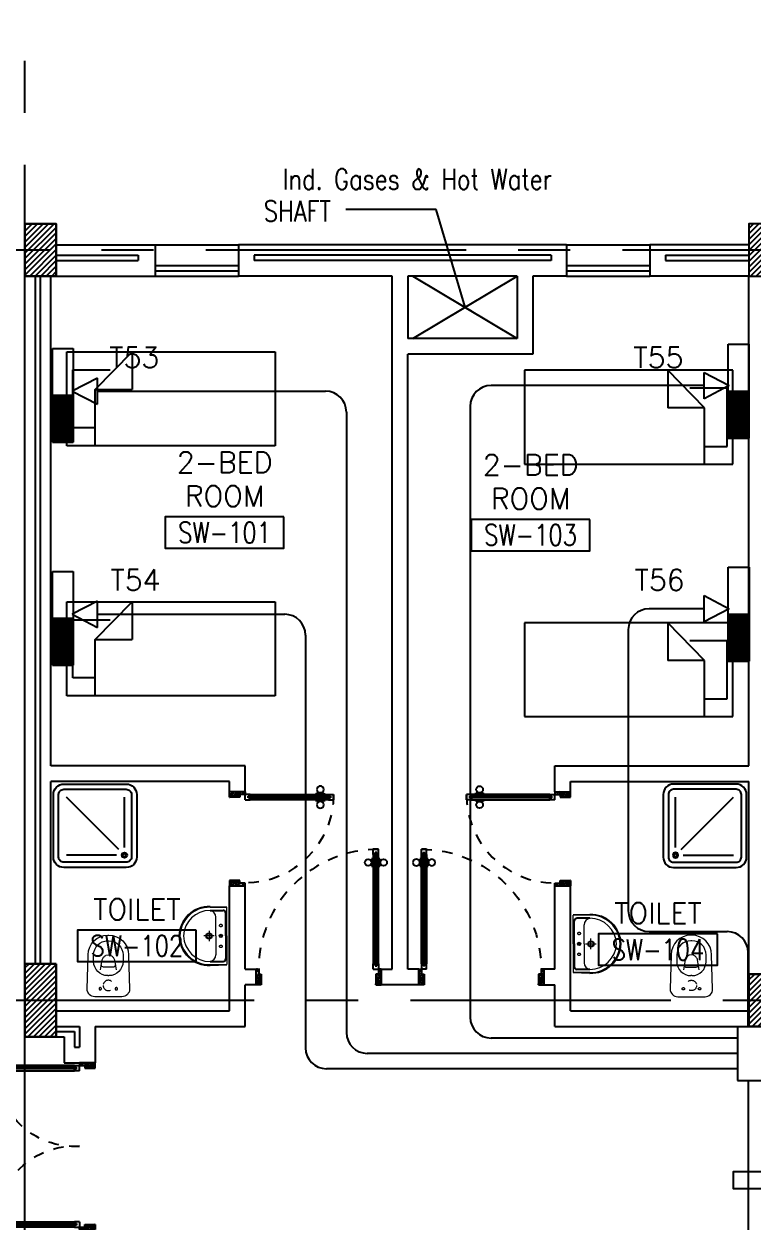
# Model space of a CAD drawing. Extents: x -0.7 to 93.2, y -1.5 to 78.
# Drawn here: x 50.27 to 57.27, y 54.89 to 66.39 of the extents above; entities that cross this region are included whole.
import ezdxf
from ezdxf.enums import TextEntityAlignment as Align

# ---------------------------------------------------------------- set-up
doc = ezdxf.new("R2010")
doc.units = 0
doc.header["$MEASUREMENT"] = 0
doc.header["$PDMODE"] = 34
for name, pattern in [('CENTERX2', [4, 2.5, -0.5, 0.5, -0.5]), ('DASHED', [0.75, 0.5, -0.25]), ('HIDDEN', [0.375, 0.25, -0.125]), ('HIDDEN2', [0.1875, 0.125, -0.0625])]:
    doc.linetypes.add(name, pattern=pattern)
doc.layers.get('0').update_dxf_attribs({"color": 11, "linetype": 'CONTINUOUS'})
doc.layers.get('DEFPOINTS').update_dxf_attribs({"color": 11, "linetype": 'CONTINUOUS'})
for name, color, linetype in [('AX-DIM', 11, 'CONTINUOUS'), ('AXES', 11, 'CENTERX2'), ('COL', 11, 'CONTINUOUS'), ('DOOR', 11, 'CONTINUOUS'), ('E-TEL', 4, 'CONTINUOUS'), ('E-TEXT', 2, 'CONTINUOUS'), ('E-WIRE', 4, 'CONTINUOUS'), ('FIX', 11, 'CONTINUOUS'), ('FUR', 11, 'CONTINUOUS'), ('HAT', 11, 'CONTINUOUS'), ('INSUL', 11, 'CONTINUOUS'), ('RM-BOX', 11, 'CONTINUOUS'), ('RM-NAME', 11, 'CONTINUOUS'), ('RM-NO', 11, 'CONTINUOUS'), ('SHAFT', 11, 'CONTINUOUS'), ('WALL', 11, 'CONTINUOUS'), ('WIN', 11, 'CONTINUOUS')]:
    doc.layers.add(name, color=color, linetype=linetype)
doc.styles.add('ROMANS', font='ROMANS.shx', dxfattribs={"width": 0.6})
doc.dimstyles.new('STANDARD in', dxfattribs={"dimtxt": 0.24, "dimasz": 0.1, "dimexe": 0.07, "dimexo": 0.05, "dimgap": 0.05, "dimtad": 1, "dimdec": 0, "dimlfac": 1000, "dimzin": 0, "dimdsep": 46, "dimtxsty": 'ROMANS', "dimblk": 'ARCHTICK', "dimcen": 0.05, "dimdle": 0.05, "dimclrd": 7, "dimclre": 7, "dimclrt": 2, "dimadec": 0, "dimazin": 0, "dimtfac": 1, "dimtdec": 0, "dimtmove": 2, "dimatfit": 3, "dimldrblk": 'ARCHTICK', "dimfxl": 0, "dimtolj": 1, "dimtzin": 0, "dimarcsym": 0})

# ---------------------------------------------------------------- blocks, each defined once
blk = doc.blocks.new('_ARCHTICK')
at = {"color": 0, "linetype": 'ByBlock', "const_width": 0.15}
blk.add_lwpolyline([(-0.5, -0.5), (0.5, 0.5)], dxfattribs=at)
blk = doc.blocks.new('*D106')
at = {"layer": 'AX-DIM', "color": 7, "lineweight": -2, "ltscale": 0.3}
for p, q in [((8.222, 72.042), (8.222, 76.718)), ((82.932, 64.52), (82.932, 76.718)), ((8.172, 76.648), (82.982, 76.648))]:
    blk.add_line(p, q, dxfattribs=at)
at = {"layer": 'DEFPOINTS', "color": 0, "ltscale": 0.3}
for p in [(82.932, 76.648), (8.222, 71.992), (82.932, 64.47)]:
    blk.add_point(p, dxfattribs=at)
at = {"layer": 'AX-DIM', "color": 7, "lineweight": -2, "ltscale": 0.3, "xscale": 0.1, "yscale": 0.1, "zscale": 0.1, "rotation": 180}
blk.add_blockref('_ARCHTICK', (8.222, 76.648), dxfattribs=at)
at = {"layer": 'AX-DIM', "color": 7, "lineweight": -2, "ltscale": 0.3, "xscale": 0.1, "yscale": 0.1, "zscale": 0.1}
blk.add_blockref('_ARCHTICK', (82.932, 76.648), dxfattribs=at)
at = {"layer": 'AX-DIM', "color": 2, "ltscale": 0.3, "insert": (45.577, 76.818), "char_height": 0.24, "attachment_point": 5, "style": 'ROMANS'}
blk.add_mtext('\\A1;74710', dxfattribs=at)
blk = doc.blocks.new('RM1')
at = {"layer": 'RM-BOX'}
blk.add_lwpolyline([(570, -200), (-570, -200), (-570, -500), (570, -500)], close=True, dxfattribs=at)
at = {"layer": 'RM-NAME', "style": 'ROMANS'}
for tag, p in [('ROOMNAME1', (0, 324)), ('ROOMNAME2', (0, 0))]:
    blk.add_attdef(tag, text='', height=200, dxfattribs=at).set_placement(p, align=Align.MIDDLE)
at = {"layer": 'RM-NO', "style": 'ROMANS', "width": 0.8}
blk.add_attdef('ROOMNO', text='', height=200, dxfattribs=at).set_placement((0, -350), align=Align.MIDDLE)
blk = doc.blocks.new('*X49')
at = {"color": 0}
for p, q in [((227929, 169910), (228408, 170390)), ((227929, 169963), (228355, 170390)), ((227929, 170017), (228302, 170390)), ((227929, 170070), (228249, 170390)), ((227929, 170123), (228196, 170390)), ((227929, 170176), (228143, 170390)), ((227929, 170229), (228090, 170390)), ((227929, 170282), (228037, 170390)), ((227929, 170335), (227984, 170390)), ((227961, 169890), (228429, 170357)), ((228014, 169890), (228429, 170304)), ((228067, 169890), (228429, 170251)), ((228120, 169890), (228429, 170198)), ((228173, 169890), (228429, 170145)), ((228226, 169890), (228429, 170092)), ((228279, 169890), (228429, 170039)), ((228332, 169890), (228429, 169986)), ((228385, 169890), (228429, 169933))]:
    blk.add_line(p, q, dxfattribs=at)
blk = doc.blocks.new('COL50')
at = {"layer": 'COL'}
blk.add_lwpolyline([(-250, 250), (-250, -250), (250, -250), (250, 250)], close=True, dxfattribs=at)
blk = doc.blocks.new('*X48')
at = {"color": 0}
for p, q in [((227929, 177123), (228395, 177590)), ((227929, 177176), (228342, 177590)), ((227929, 177229), (228289, 177590)), ((227929, 177282), (228236, 177590)), ((227929, 177335), (228183, 177590)), ((227929, 177388), (228130, 177590)), ((227929, 177441), (228077, 177590)), ((227929, 177494), (228024, 177590)), ((227929, 177547), (227971, 177590)), ((227948, 177090), (228429, 177570)), ((228001, 177090), (228429, 177517)), ((228054, 177090), (228429, 177464)), ((228107, 177090), (228429, 177411)), ((228161, 177090), (228429, 177358)), ((228214, 177090), (228429, 177305)), ((228267, 177090), (228429, 177252)), ((228320, 177090), (228429, 177199)), ((228373, 177090), (228429, 177146))]:
    blk.add_line(p, q, dxfattribs=at)
blk = doc.blocks.new('DOOR100')
at = {"layer": 'DOOR', "color": 0, "linetype": 'ByBlock'}
for p, q in [((-25, 1300), (-75, 1300)), ((-75, 1300), (-25, 1300)), ((-75, 1250), (-75, 1300)), ((-42, 1270), (-58, 1270)), ((-58, 1250), (-58, 1270)), ((-42, 1250), (-42, 1270)), ((-25, 1250), (-25, 1300)), ((-82, 1205), (-91, 1205)), ((-91, 1205), (-91, 1140)), ((-75, 1218), (-82, 1218)), ((-82, 1128), (-82, 1218)), ((-82, 1205), (-82, 1140)), ((-58, 1250), (-75, 1250)), ((-25, 1250), (-42, 1250)), ((-25, 1218), (-18, 1218)), ((-18, 1128), (-18, 1218)), ((-18, 1205), (-9, 1205)), ((-18, 1205), (-18, 1140)), ((-9, 1205), (-9, 1140)), ((-82, 1140), (-91, 1140)), ((-75, 1128), (-82, 1128)), ((-25, 1128), (-18, 1128)), ((-18, 1140), (-9, 1140)), ((-1200, 0), (-1200, 150)), ((-1200, 150), (-1175, 150)), ((-1200, 150), (-1200, 0)), ((-1175, 150), (-1175, 100)), ((-75, 200), (-58, 200)), ((-75, 150), (-75, 200)), ((-75, 150), (-25, 150)), ((-58, 200), (-58, 180)), ((-58, 180), (-42, 180)), ((-42, 200), (-25, 200)), ((-42, 180), (-42, 200)), ((-25, 200), (-25, 150)), ((0, 150), (-25, 150)), ((-25, 150), (-25, 100)), ((0, 150), (0, 0)), ((-1150, 0), (-1200, 0)), ((-1175, 100), (-1150, 100)), ((-1150, 100), (-1150, 0)), ((-50, 100), (-50, 0)), ((-25, 100), (-50, 100)), ((-50, 0), (0, 0))]:
    blk.add_line(p, q, dxfattribs=at)
at = {"layer": 'DOOR', "linetype": 'ByBlock'}
for p, q in [((-75, 1250), (-75, 200)), ((-58, 200), (-58, 1250)), ((-42, 200), (-42, 1250)), ((-25, 200), (-25, 1250)), ((0, 0), (0, 150))]:
    blk.add_line(p, q, dxfattribs=at)
at = {"layer": 'DOOR', "color": 9, "linetype": 'ByBlock'}
for p, q in [((-1150, 0), (-1200, 114)), ((-1150, 0), (-1200, 40)), ((-1150, 0), (-1163, 100)), ((-50, 0), (0, 114)), ((-50, 0), (-37, 100)), ((-50, 0), (0, 40))]:
    blk.add_line(p, q, dxfattribs=at)
at = {"layer": 'DOOR', "color": 0, "linetype": 'ByBlock'}
for centre in [(-124, 1173), (24, 1173)]:
    blk.add_circle(centre, 32.4, dxfattribs=at)
at = {"layer": 'DOOR', "linetype": 'HIDDEN', "ltscale": 0.5}
blk.add_arc((-25, 150), 1150, 90, 180.0001, dxfattribs=at)
at = {"layer": 'DOOR', "color": 9, "linetype": 'ByBlock'}
for centre, radius, start, end in [((-1150, 0), 154, 103.7142, 108.8947), ((-1150, 0), 134, 100.72, 111.8402), ((-50, 0), 134, 68.1598, 79.28), ((-50, 0), 154, 71.1053, 76.2858), ((-1150, 0), 94.4, 90, 121.9818), ((-1150, 0), 74.4, 90, 132.2236), ((-1150, 0), 54.4, 90, 156.7926), ((-1150, 0), 34.4, 90, 180), ((-1150, 0), 14.4, 90, 180), ((-50, 0), 94.4, 58.0182, 90), ((-50, 0), 74.4, 47.7764, 90), ((-50, 0), 54.4, 23.2074, 90), ((-50, 0), 34.4, 0, 90), ((-50, 0), 14.4, 0, 90), ((-50, 0), 114, 64.0838, 77.3774)]:
    blk.add_arc(centre, radius, start, end, dxfattribs=at)
blk = doc.blocks.new('DOOR90')
at = {"layer": 'DOOR', "color": 0, "linetype": 'ByBlock'}
for p, q in [((-150, 0), (-150, -25)), ((-150, 0), (0, 0)), ((0, -50), (0, 0)), ((-1000, -25), (-1000, -75)), ((-1000, -75), (-1000, -25)), ((-950, -25), (-1000, -25)), ((-950, -75), (-1000, -75)), ((-970, -42), (-970, -58)), ((-950, -42), (-970, -42)), ((-950, -58), (-970, -58)), ((-950, -25), (-950, -42)), ((-950, -58), (-950, -75)), ((-918, -25), (-918, -18)), ((-828, -18), (-918, -18)), ((-918, -75), (-918, -82)), ((-828, -82), (-918, -82)), ((-905, -18), (-905, -9)), ((-905, -9), (-840, -9)), ((-905, -18), (-840, -18)), ((-905, -82), (-905, -91)), ((-905, -82), (-840, -82)), ((-905, -91), (-840, -91)), ((-840, -18), (-840, -9)), ((-840, -82), (-840, -91)), ((-828, -25), (-828, -18)), ((-828, -75), (-828, -82)), ((-200, -42), (-200, -25)), ((-200, -25), (-150, -25)), ((-180, -42), (-200, -42)), ((-200, -75), (-200, -58)), ((-200, -58), (-180, -58)), ((-150, -75), (-200, -75)), ((-180, -58), (-180, -42)), ((-150, -75), (-150, -25)), ((-150, -25), (-100, -25)), ((-100, -25), (-100, -50)), ((-100, -50), (0, -50)), ((-150, -900), (-150, -875)), ((-150, -875), (-100, -875)), ((0, -900), (-150, -900)), ((-150, -900), (0, -900)), ((-100, -850), (0, -850)), ((-100, -875), (-100, -850)), ((0, -850), (0, -900))]:
    blk.add_line(p, q, dxfattribs=at)
at = {"layer": 'DOOR', "color": 9, "linetype": 'ByBlock'}
for p, q in [((0, -50), (-114, 0)), ((0, -50), (-40, 0)), ((0, -50), (-100, -37)), ((0, -850), (-114, -900)), ((0, -850), (-100, -863)), ((0, -850), (-40, -900))]:
    blk.add_line(p, q, dxfattribs=at)
at = {"layer": 'DOOR', "linetype": 'ByBlock'}
for p, q in [((-200, -25), (-950, -25)), ((-200, -42), (-950, -42)), ((-200, -58), (-950, -58)), ((-950, -75), (-200, -75))]:
    blk.add_line(p, q, dxfattribs=at)
at = {"layer": 'DOOR', "color": 0, "linetype": 'ByBlock'}
for centre in [(-873, 24), (-873, -124)]:
    blk.add_circle(centre, 32.4, dxfattribs=at)
at = {"layer": 'DOOR', "color": 9, "linetype": 'ByBlock'}
for centre, radius, start, end in [((0, -50), 154, 161.1053, 166.2858), ((0, -50), 134, 158.1598, 169.28), ((0, -50), 94.4, 148.0182, 180), ((0, -50), 74.4, 137.7764, 180), ((0, -50), 114, 154.0838, 167.3774), ((0, -50), 54.4, 113.2074, 180), ((0, -50), 34.4, 90, 180), ((0, -50), 14.4, 90, 180), ((0, -850), 154, 193.7142, 198.8947), ((0, -850), 134, 190.72, 201.8402), ((0, -850), 94.4, 180, 211.9818), ((0, -850), 74.4, 180, 222.2236), ((0, -850), 54.4, 180, 246.7926), ((0, -850), 34.4, 180, 270), ((0, -850), 14.4, 180, 270)]:
    blk.add_arc(centre, radius, start, end, dxfattribs=at)
at = {"layer": 'DOOR', "linetype": 'HIDDEN', "ltscale": 0.5}
blk.add_arc((-150, -25), 850, 180, 270, dxfattribs=at)
blk = doc.blocks.new('C-300')
at = {"layer": 'HAT', "linetype": 'ByBlock', "ltscale": 0.3}
h = blk.add_hatch(dxfattribs=at)
h.set_pattern_fill('ANSI31', color=8, scale=300, style=0)
h.set_pattern_definition([(45, (-258496.182, -82361.005), (-26.5165043, 26.5165043), [])])
h.paths.add_polyline_path([(300, 500), (0, 500), (0, 250), (300, 250)])
h.paths.add_polyline_path([(300, 250), (0, 250), (0, 0), (300, 0)])
at = {"layer": 'COL'}
blk.add_lwpolyline([(0, 500), (300, 500), (300, 0), (0, 0)], close=True, dxfattribs=at)
blk = doc.blocks.new('A$C1DFA4FE8')
at = {"layer": 'DOOR', "color": 0, "linetype": 'ByBlock'}
for p, q in [((0, 1631), (0, 1581)), ((0, 1581), (0, 1631)), ((50, 1631), (0, 1631)), ((30, 1614), (30, 1598)), ((50, 1614), (30, 1614)), ((50, 1631), (50, 1614)), ((750, 1614), (750, 1631)), ((750, 1631), (800, 1631)), ((770, 1614), (750, 1614)), ((770, 1598), (770, 1614)), ((950, 1656), (800, 1656)), ((800, 1656), (800, 1631)), ((800, 1581), (800, 1631)), ((800, 1631), (850, 1631)), ((850, 1631), (850, 1606)), ((950, 1606), (950, 1656)), ((50, 1581), (0, 1581)), ((50, 1598), (30, 1598)), ((50, 1598), (50, 1581)), ((750, 1581), (750, 1598)), ((750, 1598), (770, 1598)), ((800, 1581), (750, 1581)), ((850, 1606), (950, 1606)), ((0, 81), (0, 131)), ((0, 131), (0, 81)), ((50, 131), (0, 131)), ((50, 114), (50, 131)), ((83, 131), (83, 138)), ((173, 138), (83, 138)), ((95, 138), (95, 147)), ((95, 147), (160, 147)), ((95, 138), (160, 138)), ((160, 138), (160, 147)), ((173, 131), (173, 138)), ((750, 131), (750, 114)), ((800, 131), (750, 131)), ((800, 131), (800, 81)), ((50, 81), (0, 81)), ((30, 98), (30, 114)), ((50, 114), (30, 114)), ((50, 98), (30, 98)), ((50, 81), (50, 98)), ((83, 81), (83, 74)), ((173, 74), (83, 74)), ((95, 74), (95, 65)), ((95, 74), (160, 74)), ((95, 65), (160, 65)), ((160, 74), (160, 65)), ((173, 81), (173, 74)), ((750, 114), (770, 114)), ((750, 98), (750, 81)), ((770, 98), (750, 98)), ((750, 81), (800, 81)), ((770, 114), (770, 98)), ((800, 56), (800, 81)), ((800, 81), (850, 81)), ((950, 56), (800, 56)), ((850, 106), (950, 106)), ((850, 81), (850, 106)), ((950, 106), (950, 56))]:
    blk.add_line(p, q, dxfattribs=at)
at = {"layer": 'DOOR', "linetype": 'ByBlock'}
for p, q in [((750, 1631), (50, 1631)), ((750, 1614), (50, 1614)), ((750, 1598), (50, 1598)), ((50, 1581), (750, 1581)), ((50, 131), (750, 131)), ((750, 114), (50, 114)), ((750, 98), (50, 98)), ((750, 81), (50, 81))]:
    blk.add_line(p, q, dxfattribs=at)
at = {"layer": 'DOOR', "color": 9, "linetype": 'ByBlock'}
for p, q in [((950, 1606), (837, 1656)), ((950, 1606), (850, 1619)), ((950, 1606), (910, 1656)), ((950, 106), (837, 56)), ((950, 106), (850, 93)), ((950, 106), (910, 56))]:
    blk.add_line(p, q, dxfattribs=at)
at = {"layer": 'DOOR', "color": 0, "linetype": 'ByBlock'}
for centre in [(128, 179), (128, 32)]:
    blk.add_circle(centre, 32.4, dxfattribs=at)
at = {"layer": 'DOOR', "linetype": 'HIDDEN', "ltscale": 0.5}
for centre, start, end in [((752, 1606), 178.0938, 273.7249), ((752, 106), 86.2751, 181.9062)]:
    blk.add_arc(centre, 752, start, end, dxfattribs=at)
at = {"layer": 'DOOR', "color": 9, "linetype": 'ByBlock'}
for centre, radius, start, end in [((950, 1606), 154, 161.1053, 166.2858), ((950, 1606), 134, 158.1598, 169.28), ((950, 1606), 114, 154.0838, 167.3774), ((950, 1606), 94.4, 148.0182, 180), ((950, 1606), 74.4, 137.7764, 180), ((950, 1606), 54.4, 113.2074, 180), ((950, 1606), 34.4, 90, 180), ((950, 1606), 14.4, 90, 180), ((950, 106), 154, 193.7142, 198.8947), ((950, 106), 134, 190.72, 201.8402), ((950, 106), 114, 192.6226, 205.9162), ((950, 106), 94.4, 180, 211.9818), ((950, 106), 74.4, 180, 222.2236), ((950, 106), 54.4, 180, 246.7926), ((950, 106), 34.4, 180, 270), ((950, 106), 14.4, 180, 270)]:
    blk.add_arc(centre, radius, start, end, dxfattribs=at)
blk = doc.blocks.new('SHR1')
at = {"layer": 'FIX'}
for p, q in [((-196, 196), (-700, 700)), ((-143, 218), (-143, 700)), ((-218, 143), (-700, 143))]:
    blk.add_line(p, q, dxfattribs=at)
for points in [[(-825, 125), (-825, 725, -0.414214), (-725, 825), (-125, 825, -0.414214), (-25, 725), (-25, 125, -0.414214), (-125, 25), (-725, 25, -0.414214)], [(-775, 125), (-775, 725, -0.414214), (-725, 775), (-125, 775, -0.414214), (-75, 725), (-75, 125, -0.414214), (-125, 75), (-725, 75, -0.414214)]]:
    blk.add_lwpolyline(points, format="xyb", close=True, dxfattribs=at)
for radius in [25, 15]:
    blk.add_circle((-143, 143), radius, dxfattribs=at)
blk = doc.blocks.new('WC1')
at = {"layer": 'FIX', "lineweight": 20}
for p, q in [((-210, 204), (-538, 194)), ((-475, 141), (-538, 141)), ((-727, 5), (-727, -5)), ((-674, 5), (-674, -5)), ((-534, 24), (-540, 0)), ((-540, 0), (-534, -24)), ((-395, 76), (-490, 60)), ((-339, 5), (-339, -5)), ((-490, -60), (-395, -76)), ((-538, -141), (-475, -141)), ((-538, -194), (-210, -204))]:
    blk.add_line(p, q, dxfattribs=at)
at = {"layer": 'FIX', "linetype": 'Continuous', "lineweight": 20}
blk.add_line((-420, -47), (-420, 45), dxfattribs=at)
at = {"layer": 'FIX', "lineweight": 20}
blk.add_lwpolyline([(-213, -204), (-210, -204, 0.414214), (-137, -131), (-137, 0), (-137, 131, 0.414214), (-210, 204)], format="xyb", dxfattribs=at)
at = {"layer": 'FIX', "linetype": 'HIDDEN2', "lineweight": 20, "ltscale": 0.3}
blk.add_circle((-245, 0), 49.8, dxfattribs=at)
at = {"layer": 'FIX', "linetype": 'HIDDEN', "lineweight": 20, "ltscale": 0.05}
for centre in [(-213, 78), (-213, -77)]:
    blk.add_circle(centre, 11.6, dxfattribs=at)
at = {"layer": 'FIX', "lineweight": 20}
for centre, radius, start, end in [((-538, 5), 189, 90, 180), ((-538, 5), 136, 90, 180), ((-475, 5), 136, 360, 90), ((-473, -7), 68.2, 128.9242, 152.8468), ((-464, -18), 82, 108.496, 128.9242), ((-538, -5), 189, 180, 270), ((-538, -5), 136, 180, 270), ((-473, 7), 68.2, 207.1532, 231.0758), ((-464, 18), 82, 231.0758, 251.504), ((-475, -5), 136, 270, 0)]:
    blk.add_arc(centre, radius, start, end, dxfattribs=at)
at = {"layer": 'FIX', "linetype": 'Continuous', "lineweight": 20}
for centre, start, end in [((-443, 46), 357.6662, 91.6121), ((-442, -46), 268.3879, 2.3338)]:
    blk.add_arc(centre, 22.3, start, end, dxfattribs=at)
blk = doc.blocks.new('LAV1')
at = {"layer": 'FIX', "linetype": 'DASHED', "lineweight": 20, "ltscale": 0.05}
for p, q in [((0, 170), (0, 270)), ((0, 170), (0, 270)), ((50, 220), (-50, 220))]:
    blk.add_line(p, q, dxfattribs=at)
at = {"layer": 'FIX', "linetype": 'ByBlock', "ltscale": 0.3}
for p, q in [((-280, 210), (-275, 50)), ((-245, 210), (-245, 85)), ((245, 210), (245, 85)), ((280, 210), (275, 50)), ((0, 60), (-220, 60)), ((0, 60), (220, 60))]:
    blk.add_line(p, q, dxfattribs=at)
at = {"layer": 'FIX', "linetype": 'Continuous', "lineweight": 20}
for p, q in [((-275, 210), (-275, 50)), ((0, 155), (-181, 155)), ((0, 155), (181, 155)), ((275, 210), (275, 50)), ((0, 50), (-275, 50)), ((0, 50), (-252, 50)), ((0, 50), (252, 50)), ((0, 50), (275, 50))]:
    blk.add_line(p, q, dxfattribs=at)
at = {"layer": 'FIX', "lineweight": 20}
for p, q in [((0, 92), (0, 123)), ((16, 107), (-15, 107))]:
    blk.add_line(p, q, dxfattribs=at)
for centre, radius in [((0, 220), 29.5), ((0, 220), 22.5), ((0, 107), 15.5)]:
    blk.add_circle(centre, radius, dxfattribs=at)
at = {"layer": 'FIX', "linetype": 'HIDDEN', "lineweight": 20, "ltscale": 0.05}
for centre in [(-100, 107), (100, 107)]:
    blk.add_circle(centre, 12.4, dxfattribs=at)
at = {"layer": 'FIX', "linetype": 'ByBlock', "ltscale": 0.3}
for centre, radius, start, end in [((7, 220), 287, 91.3776, 182.0064), ((-7, 220), 287, 357.9936, 88.6224), ((-220, 85), 24.9, 179.7021, 269.9486), ((220, 85), 24.9, 270.0514, 0.2979)]:
    blk.add_arc(centre, radius, start, end, dxfattribs=at)
at = {"layer": 'FIX', "linetype": 'Continuous', "lineweight": 20}
for centre, radius, start, end in [((8, 217), 283, 91.6988, 181.351), ((8, 212), 253, 91.7328, 180.4884), ((-8, 217), 283, 358.649, 88.3012), ((-8, 212), 253, 359.5116, 88.2672), ((-179, 222), 66.9, 190.2006, 268.0786), ((179, 222), 66.9, 271.9214, 349.7994)]:
    blk.add_arc(centre, radius, start, end, dxfattribs=at)

msp = doc.modelspace()

# ---------------------------------------------------------------- hatches: boundary and pattern name
at = {"layer": 'HAT'}
h = msp.add_hatch(dxfattribs=at)
h.set_pattern_fill('ANSI31', color=256, scale=0.3, style=0)
h.set_pattern_definition([(45, (-198.27383, -18.391005), (-0.0265165043, 0.0265165043), [])])
h.paths.add_polyline_path([(50.5824, 57.37), (50.2824, 57.37), (50.2824, 57.02), (50.5824, 57.02)])
h.paths.add_polyline_path([(50.5824, 57.02), (50.2824, 57.02), (50.2824, 56.67), (50.5824, 56.67)])

# ---------------------------------------------------------------- linework, layer by layer
at = {"layer": 'AXES'}
for p, q in [((50.2824, -1.4643), (50.2824, 76.9984)), ((20.0174, 64.22), (92.4824, 64.22)), ((92.4824, 57.02), (40.3924, 57.02))]:
    msp.add_line(p, q, dxfattribs=at)
at = {"layer": 'COL'}
for points in [[(57.7324, 63.97), (57.7324, 64.47), (57.2324, 64.47), (57.2324, 63.97)], [(50.5824, 57.37), (50.5824, 56.67), (50.2824, 56.67), (50.2824, 57.37)]]:
    msp.add_lwpolyline(points, close=True, dxfattribs=at)
at = {"layer": 'E-TEL'}
for p, q in [((50.546, 63.2746), (50.7453, 63.2746)), ((50.546, 62.3746), (50.546, 63.2746)), ((50.7453, 63.2746), (50.7453, 62.3746)), ((57.033, 63.3151), (57.2324, 63.3151)), ((57.033, 62.4151), (57.033, 63.3151)), ((57.2324, 63.3151), (57.2324, 62.4151)), ((56.8012, 62.7927), (56.8012, 63.0452)), ((56.8012, 63.0452), (57.0434, 62.9189)), ((50.9794, 62.9914), (50.7372, 62.8651)), ((50.9794, 62.7389), (50.9794, 62.9914)), ((57.0434, 62.9189), (56.8012, 62.7927)), ((50.7372, 62.8651), (50.9794, 62.7389)), ((57.0337, 61.1751), (57.233, 61.1751)), ((57.0337, 60.2751), (57.0337, 61.1751)), ((57.233, 61.1751), (57.233, 60.2751)), ((50.5466, 61.1346), (50.746, 61.1346)), ((50.5466, 60.2346), (50.5466, 61.1346)), ((50.746, 61.1346), (50.746, 60.2346)), ((50.9787, 60.8503), (50.7365, 60.724)), ((50.9787, 60.5977), (50.9787, 60.8503)), ((56.8019, 60.6515), (56.8019, 60.9041)), ((56.8019, 60.9041), (57.0441, 60.7778)), ((50.7365, 60.724), (50.9787, 60.5977)), ((57.0441, 60.7778), (56.8019, 60.6515))]:
    msp.add_line(p, q, dxfattribs=at)
at = {"layer": 'E-TEL', "color": 4}
for p, q in [((50.546, 62.8257), (50.7453, 62.8257)), ((57.033, 62.8662), (57.2324, 62.8662)), ((50.546, 62.3746), (50.7453, 62.3746)), ((57.033, 62.4151), (57.2324, 62.4151)), ((57.0337, 60.7262), (57.233, 60.7262)), ((50.5466, 60.6857), (50.746, 60.6857)), ((57.0337, 60.2751), (57.233, 60.2751)), ((50.5466, 60.2346), (50.746, 60.2346)), ((57.121, 56.77), (57.121, 56.2521)), ((57.121, 56.77), (57.8872, 56.77)), ((57.121, 56.2521), (57.8872, 56.2521))]:
    msp.add_line(p, q, dxfattribs=at)
at = {"layer": 'E-TEL', "color": 8}
for p, q in [((50.546, 62.514), (50.6913, 62.8257)), ((50.546, 62.4844), (50.7051, 62.8257)), ((50.546, 62.4548), (50.7189, 62.8257)), ((50.546, 62.4252), (50.7327, 62.8257)), ((50.546, 62.5435), (50.6776, 62.8257)), ((50.546, 62.5731), (50.6638, 62.8257)), ((50.546, 62.8097), (50.5534, 62.8257)), ((50.546, 62.7802), (50.5672, 62.8257)), ((50.546, 62.7506), (50.581, 62.8257)), ((50.546, 62.721), (50.5948, 62.8257)), ((50.546, 62.6914), (50.6086, 62.8257)), ((50.546, 62.6619), (50.6224, 62.8257)), ((50.546, 62.6323), (50.6362, 62.8257)), ((50.546, 62.6027), (50.65, 62.8257)), ((50.546, 62.3957), (50.7453, 62.8232)), ((50.5499, 62.3746), (50.7453, 62.7936)), ((57.033, 62.5544), (57.1784, 62.8662)), ((57.033, 62.5249), (57.1922, 62.8662)), ((57.033, 62.4953), (57.206, 62.8662)), ((57.033, 62.4657), (57.2198, 62.8662)), ((57.033, 62.584), (57.1646, 62.8662)), ((57.033, 62.6136), (57.1508, 62.8662)), ((57.033, 62.8502), (57.0405, 62.8662)), ((57.033, 62.8206), (57.0543, 62.8662)), ((57.033, 62.7911), (57.068, 62.8662)), ((57.033, 62.7615), (57.0818, 62.8662)), ((57.033, 62.7319), (57.0956, 62.8662)), ((57.033, 62.7023), (57.1094, 62.8662)), ((57.033, 62.6728), (57.1232, 62.8662)), ((57.033, 62.6432), (57.137, 62.8662)), ((57.033, 62.4361), (57.2324, 62.8636)), ((57.037, 62.4151), (57.2324, 62.8341)), ((57.0508, 62.4151), (57.2324, 62.8045)), ((57.0646, 62.4151), (57.2324, 62.7749)), ((50.5637, 62.3746), (50.7453, 62.764)), ((50.5775, 62.3746), (50.7453, 62.7344)), ((50.5913, 62.3746), (50.7453, 62.7049)), ((50.6051, 62.3746), (50.7453, 62.6753)), ((57.0784, 62.4151), (57.2324, 62.7453)), ((57.0922, 62.4151), (57.2324, 62.7158)), ((57.1059, 62.4151), (57.2324, 62.6862)), ((57.1197, 62.4151), (57.2324, 62.6566)), ((50.6189, 62.3746), (50.7453, 62.6457)), ((50.6327, 62.3746), (50.7453, 62.6161)), ((50.6465, 62.3746), (50.7453, 62.5866)), ((50.6603, 62.3746), (50.7453, 62.557)), ((57.1335, 62.4151), (57.2324, 62.627)), ((57.1473, 62.4151), (57.2324, 62.5975)), ((57.1611, 62.4151), (57.2324, 62.5679)), ((57.1749, 62.4151), (57.2324, 62.5383)), ((50.6741, 62.3746), (50.7453, 62.5274)), ((50.6879, 62.3746), (50.7453, 62.4978)), ((50.7017, 62.3746), (50.7453, 62.4682)), ((50.7155, 62.3746), (50.7453, 62.4387)), ((57.1887, 62.4151), (57.2324, 62.5087)), ((57.2025, 62.4151), (57.2324, 62.4791)), ((57.2163, 62.4151), (57.2324, 62.4496)), ((50.7292, 62.3746), (50.7453, 62.4091)), ((50.743, 62.3746), (50.7453, 62.3795)), ((57.2301, 62.4151), (57.2324, 62.42)), ((57.0337, 60.4144), (57.1791, 60.7262)), ((57.0337, 60.3849), (57.1929, 60.7262)), ((57.0337, 60.3553), (57.2067, 60.7262)), ((57.0337, 60.3257), (57.2204, 60.7262)), ((57.0337, 60.444), (57.1653, 60.7262)), ((57.0337, 60.4736), (57.1515, 60.7262)), ((57.0337, 60.7102), (57.0411, 60.7262)), ((57.0337, 60.6806), (57.0549, 60.7262)), ((57.0337, 60.6511), (57.0687, 60.7262)), ((57.0337, 60.6215), (57.0825, 60.7262)), ((57.0337, 60.5919), (57.0963, 60.7262)), ((57.0337, 60.5623), (57.1101, 60.7262)), ((57.0337, 60.5328), (57.1239, 60.7262)), ((57.0337, 60.5032), (57.1377, 60.7262)), ((57.0337, 60.2961), (57.233, 60.7236)), ((50.5466, 60.374), (50.692, 60.6857)), ((50.5466, 60.3444), (50.7058, 60.6857)), ((50.5466, 60.3148), (50.7196, 60.6857)), ((50.5466, 60.2852), (50.7334, 60.6857)), ((50.5466, 60.4035), (50.6782, 60.6857)), ((50.5466, 60.4331), (50.6644, 60.6857)), ((50.5466, 60.6697), (50.5541, 60.6857)), ((50.5466, 60.6402), (50.5679, 60.6857)), ((50.5466, 60.6106), (50.5817, 60.6857)), ((50.5466, 60.581), (50.5955, 60.6857)), ((50.5466, 60.5514), (50.6093, 60.6857)), ((50.5466, 60.5219), (50.6231, 60.6857)), ((50.5466, 60.4923), (50.6369, 60.6857)), ((50.5466, 60.4627), (50.6507, 60.6857)), ((50.5466, 60.2557), (50.746, 60.6832)), ((50.5506, 60.2346), (50.746, 60.6536)), ((50.5644, 60.2346), (50.746, 60.624)), ((50.5782, 60.2346), (50.746, 60.5944)), ((57.0377, 60.2751), (57.233, 60.6941)), ((57.0515, 60.2751), (57.233, 60.6645)), ((57.0652, 60.2751), (57.233, 60.6349)), ((57.079, 60.2751), (57.233, 60.6053)), ((50.592, 60.2346), (50.746, 60.5649)), ((50.6058, 60.2346), (50.746, 60.5353)), ((50.6196, 60.2346), (50.746, 60.5057)), ((50.6334, 60.2346), (50.746, 60.4761)), ((57.0928, 60.2751), (57.233, 60.5758)), ((57.1066, 60.2751), (57.233, 60.5462)), ((57.1204, 60.2751), (57.233, 60.5166)), ((57.1342, 60.2751), (57.233, 60.487)), ((50.6472, 60.2346), (50.746, 60.4466)), ((50.661, 60.2346), (50.746, 60.417)), ((50.6748, 60.2346), (50.746, 60.3874)), ((50.6886, 60.2346), (50.746, 60.3578)), ((57.148, 60.2751), (57.233, 60.4575)), ((57.1618, 60.2751), (57.233, 60.4279)), ((57.1756, 60.2751), (57.233, 60.3983)), ((57.1894, 60.2751), (57.233, 60.3687)), ((50.7023, 60.2346), (50.746, 60.3282)), ((50.7161, 60.2346), (50.746, 60.2987)), ((50.7299, 60.2346), (50.746, 60.2691)), ((50.7437, 60.2346), (50.746, 60.2395)), ((57.2032, 60.2751), (57.233, 60.3391)), ((57.217, 60.2751), (57.233, 60.3096)), ((57.2308, 60.2751), (57.233, 60.28))]:
    msp.add_line(p, q, dxfattribs=at)
at = {"layer": 'E-TEXT', "color": 11}
msp.add_lwpolyline([(59.0303, 55.2124), (57.0833, 55.2124), (57.0833, 55.3765), (57.3963, 55.3765), (57.3963, 55.041)], dxfattribs=at)
at = {"layer": 'E-WIRE', "linetype": 'ByBlock'}
for p, q in [((56.8012, 62.9189), (54.7568, 62.9189)), ((50.9794, 62.8651), (53.1683, 62.8651)), ((53.3683, 62.6651), (53.3683, 56.7111)), ((54.5568, 62.7189), (54.5568, 56.8583)), ((50.9787, 60.724), (52.776, 60.724)), ((56.8019, 60.7778), (56.2744, 60.7778)), ((52.976, 60.524), (52.976, 56.5638)), ((56.0744, 60.5778), (56.0744, 57.8794)), ((56.2744, 57.6794), (57.0247, 57.6794)), ((57.2247, 56.77), (57.2247, 57.4794)), ((57.121, 56.5111), (53.5683, 56.5111)), ((57.2247, 56.2521), (57.2247, 54.8162))]:
    msp.add_line(p, q, dxfattribs=at)
at = {"layer": 'E-WIRE'}
for p, q in [((57.121, 56.6583), (54.7568, 56.6583)), ((57.121, 56.3638), (53.176, 56.3638))]:
    msp.add_line(p, q, dxfattribs=at)
at = {"layer": 'E-WIRE', "linetype": 'ByBlock'}
for centre, start, end in [((54.7568, 62.7189), 90, 180), ((53.1683, 62.6651), 0, 90), ((52.776, 60.524), 0, 90), ((56.2744, 60.5778), 90, 180), ((56.2744, 57.8794), 180, 270), ((57.0247, 57.4794), 0, 90), ((54.7568, 56.8583), 180, 270), ((53.5683, 56.7111), 180, 270), ((53.176, 56.5638), 180, 270)]:
    msp.add_arc(centre, 0.2, start, end, dxfattribs=at)
at = {"layer": 'FIX', "color": 32, "linetype": 'DASHED', "lineweight": 20, "ltscale": 0.05}
msp.add_line((55.7149, 57.5125), (55.7149, 57.6125), dxfattribs=at)
at = {"layer": 'FUR'}
for p, q in [((50.6856, 63.242), (52.6856, 63.242)), ((50.6856, 62.342), (50.6856, 63.242)), ((50.9572, 62.8808), (51.3107, 63.242)), ((51.3107, 63.242), (51.3107, 62.8808)), ((52.6856, 63.242), (52.6856, 62.342)), ((50.7411, 63.0698), (51.1008, 63.0698)), ((50.7411, 62.5119), (50.7411, 63.0698)), ((57.0788, 63.0656), (55.0788, 63.0656)), ((55.0788, 63.0656), (55.0788, 62.1656)), ((56.4538, 63.0656), (56.4538, 62.7044)), ((56.8072, 62.7044), (56.4538, 63.0656)), ((57.0788, 62.1656), (57.0788, 63.0656)), ((50.9572, 62.8808), (51.3107, 62.8808)), ((50.9572, 62.342), (50.9572, 62.8808)), ((57.0234, 62.8934), (56.6637, 62.8934)), ((57.0234, 62.3355), (57.0234, 62.8934)), ((56.8072, 62.7044), (56.4538, 62.7044)), ((56.8072, 62.1656), (56.8072, 62.7044)), ((50.9572, 62.5119), (50.7411, 62.5119)), ((52.6856, 62.342), (50.6856, 62.342)), ((56.8072, 62.3355), (57.0234, 62.3355)), ((55.0788, 62.1656), (57.0788, 62.1656)), ((50.6856, 60.8431), (52.6856, 60.8431)), ((50.6856, 59.9431), (50.6856, 60.8431)), ((50.9572, 60.482), (51.3107, 60.8431)), ((51.3107, 60.8431), (51.3107, 60.482)), ((52.6856, 60.8431), (52.6856, 59.9431)), ((50.7411, 60.671), (51.1008, 60.671)), ((50.7411, 60.113), (50.7411, 60.671)), ((57.0788, 60.6431), (55.0788, 60.6431)), ((55.0788, 60.6431), (55.0788, 59.7431)), ((56.4538, 60.6431), (56.4538, 60.282)), ((56.8072, 60.282), (56.4538, 60.6431)), ((57.0788, 59.7431), (57.0788, 60.6431)), ((50.9572, 60.482), (51.3107, 60.482)), ((50.9572, 59.9431), (50.9572, 60.482)), ((57.0234, 60.471), (56.6637, 60.471)), ((57.0234, 59.913), (57.0234, 60.471)), ((56.8072, 60.282), (56.4538, 60.282)), ((56.8072, 59.7431), (56.8072, 60.282)), ((50.9572, 60.113), (50.7411, 60.113)), ((52.6856, 59.9431), (50.6856, 59.9431)), ((56.8072, 59.913), (57.0234, 59.913)), ((55.0788, 59.7431), (57.0788, 59.7431))]:
    msp.add_line(p, q, dxfattribs=at)
at = {"layer": 'INSUL'}
for p, q in [((50.5824, 64.17), (51.3682, 64.17)), ((51.3682, 64.17), (51.3682, 64.12)), ((55.3324, 64.17), (52.4824, 64.17)), ((52.4824, 64.17), (52.4824, 64.12)), ((55.3324, 64.17), (55.3324, 64.12)), ((56.4324, 64.17), (57.2324, 64.17)), ((56.4324, 64.17), (56.4324, 64.12)), ((50.5824, 64.12), (51.3682, 64.12)), ((55.3324, 64.12), (52.4824, 64.12)), ((56.4324, 64.12), (57.2324, 64.12)), ((50.3824, 57.37), (50.3824, 63.97)), ((50.4324, 57.37), (50.4324, 63.97)), ((50.5824, 56.77), (50.8074, 56.77)), ((50.5824, 56.72), (50.7574, 56.72)), ((50.7574, 56.72), (50.7574, 56.57)), ((50.8074, 56.77), (50.8074, 56.57)), ((50.7574, 56.57), (50.8074, 56.57))]:
    msp.add_line(p, q, dxfattribs=at)
at = {"layer": 'SHAFT', "color": 6, "linetype": 'ByBlock', "ltscale": 0.3}
msp.add_line((57.0927, 64.22), (57.8656, 64.22), dxfattribs=at)
at = {"layer": 'SHAFT', "color": 251, "linetype": 'ByBlock'}
for p, q in [((54.0074, 63.97), (55.0074, 63.37)), ((54.0074, 63.37), (55.0074, 63.97))]:
    msp.add_line(p, q, dxfattribs=at)
at = {"layer": 'WALL'}
for p, q in [((50.5824, 64.27), (51.5324, 64.27)), ((51.5324, 64.27), (51.5324, 63.97)), ((55.4824, 64.27), (52.3324, 64.27)), ((52.3324, 64.27), (52.3324, 63.97)), ((55.4824, 64.27), (55.4824, 63.97)), ((56.2824, 64.27), (56.2824, 63.97)), ((57.2324, 64.27), (56.2824, 64.27)), ((50.2824, 57.37), (50.2824, 63.97)), ((50.5324, 59.27), (50.5324, 63.97)), ((50.5824, 63.97), (51.5324, 63.97)), ((53.8074, 63.97), (52.3324, 63.97)), ((53.8074, 57.32), (53.8074, 63.97)), ((55.0074, 63.97), (53.9574, 63.97)), ((53.9574, 63.97), (53.9574, 63.37)), ((55.0074, 63.97), (55.0074, 63.37)), ((55.4824, 63.97), (55.1574, 63.97)), ((55.1574, 63.97), (55.1574, 63.22)), ((57.2324, 63.97), (56.2824, 63.97)), ((57.2324, 59.27), (57.2324, 63.97)), ((55.0074, 63.37), (53.9574, 63.37)), ((53.9574, 57.32), (53.9574, 63.22)), ((55.1574, 63.22), (53.9574, 63.22)), ((52.3949, 59.27), (50.5324, 59.27)), ((52.3949, 59.02), (52.3949, 59.27)), ((55.3699, 59.27), (57.2324, 59.27)), ((55.3699, 59.02), (55.3699, 59.27)), ((52.2449, 59.12), (50.5324, 59.12)), ((50.5324, 57.37), (50.5324, 59.12)), ((52.2449, 59.02), (52.2449, 59.12)), ((55.5199, 59.12), (57.2324, 59.12)), ((55.5199, 59.02), (55.5199, 59.12)), ((57.2324, 57.27), (57.2324, 59.12)), ((52.3949, 59.02), (52.2449, 59.02)), ((55.3699, 59.02), (55.5199, 59.02)), ((50.2824, 57.37), (50.2824, 58.2413)), ((52.2449, 56.92), (52.2449, 58.12)), ((52.3949, 58.12), (52.2449, 58.12)), ((52.3949, 57.32), (52.3949, 58.12)), ((55.3699, 58.12), (55.5199, 58.12)), ((55.3699, 57.32), (55.3699, 58.12)), ((55.5199, 56.92), (55.5199, 58.12)), ((52.3949, 56.77), (52.3949, 57.17)), ((52.5011, 57.17), (52.3949, 57.17)), ((55.2636, 57.17), (55.3699, 57.17)), ((55.3699, 56.77), (55.3699, 57.17)), ((50.5824, 56.92), (52.2449, 56.92)), ((50.2824, 56.77), (50.2824, 56.67)), ((50.9574, 56.77), (50.9574, 56.42)), ((50.2824, 56.67), (50.6574, 56.67)), ((50.6574, 56.67), (50.6574, 56.42)), ((50.6574, 56.42), (50.9574, 56.42))]:
    msp.add_line(p, q, dxfattribs=at)
at = {"layer": 'WALL', "linetype": 'ByBlock'}
for p, q in [((52.3949, 57.32), (52.5011, 57.32)), ((52.5011, 57.32), (52.5011, 57.17)), ((53.7011, 57.32), (53.7011, 57.17)), ((53.7011, 57.32), (53.8074, 57.32)), ((54.0636, 57.32), (53.9574, 57.32)), ((54.0636, 57.32), (54.0636, 57.17)), ((55.3699, 57.32), (55.2636, 57.32)), ((55.2636, 57.32), (55.2636, 57.17)), ((54.0636, 57.17), (53.7011, 57.17)), ((55.5199, 56.92), (57.2324, 56.92)), ((50.9574, 56.77), (52.3949, 56.77)), ((55.3699, 56.77), (57.2324, 56.77))]:
    msp.add_line(p, q, dxfattribs=at)
at = {"layer": 'WALL', "linetype": 'ByBlock', "ltscale": 0.3}
for points in [[(50.5824, 64.47), (50.2824, 64.47), (50.2824, 63.97), (50.5824, 63.97)], [(57.7324, 64.47), (57.2324, 64.47), (57.2324, 63.97), (57.7324, 63.97)], [(50.5824, 57.37), (50.2824, 57.37), (50.2824, 56.67), (50.5824, 56.67)], [(57.7324, 57.27), (57.2324, 57.27), (57.2324, 56.77), (57.7324, 56.77)]]:
    msp.add_lwpolyline(points, close=True, dxfattribs=at)
at = {"layer": 'WIN'}
for p, q in [((51.5324, 64.27), (52.3324, 64.27)), ((55.4824, 64.27), (56.2824, 64.27)), ((51.5324, 64.07), (52.3324, 64.07)), ((55.4824, 64.07), (56.2824, 64.07)), ((51.5324, 64.02), (52.3324, 64.02)), ((51.5324, 63.97), (52.3324, 63.97)), ((55.4824, 64.02), (56.2824, 64.02)), ((55.4824, 63.97), (56.2824, 63.97))]:
    msp.add_line(p, q, dxfattribs=at)

# ---------------------------------------------------------------- block references
at = {"layer": 'COL', "color": 6, "linetype": 'ByBlock', "ltscale": 0.3, "xscale": 0.001, "yscale": 0.001, "zscale": 0.001}
msp.add_blockref('C-300', (50.2824, 63.97), dxfattribs=at)
at = {"layer": 'COL', "xscale": -0.001, "yscale": 0.001, "zscale": 0.001}
msp.add_blockref('COL50', (57.4824, 57.02), dxfattribs=at)
at = {"layer": 'DOOR', "color": 0, "linetype": 'ByBlock', "yscale": 0.001, "zscale": 0.001}
for name, p, xscale in [('DOOR90', (52.2449, 59.02), -0.001), ('DOOR90', (55.5199, 59.02), 0.001), ('DOOR100', (53.7011, 57.17), 0.001), ('DOOR100', (54.0636, 57.17), -0.001)]:
    msp.add_blockref(name, p, dxfattribs=dict(at, xscale=xscale))
at = {"layer": 'DOOR', "color": 0, "linetype": 'ByBlock', "xscale": -0.001, "yscale": 0.001, "zscale": 0.001, "rotation": 180}
msp.add_blockref('A$C1DFA4FE8', (50.0067, 56.4759), dxfattribs=at)
at = {"layer": 'FIX', "yscale": 0.001, "zscale": 0.001}
for p, xscale in [((51.3804, 58.27), 0.001), ((56.3844, 58.27), -0.001)]:
    msp.add_blockref('SHR1', p, dxfattribs=dict(at, xscale=xscale))
at = {"layer": 'FIX', "linetype": 'ByBlock', "ltscale": 0.3, "xscale": 0.001, "yscale": 0.001, "zscale": 0.001}
for p, rotation in [((52.2699, 57.638), 90), ((55.4949, 57.562), 270)]:
    msp.add_blockref('LAV1', p, dxfattribs=dict(at, rotation=rotation))
at = {"layer": 'FIX', "yscale": 0.001, "zscale": 0.001}
for p, xscale, rotation in [((51.0829, 56.918), -0.001, 90), ((56.6801, 56.918), 0.001, 270)]:
    msp.add_blockref('WC1', p, dxfattribs=dict(at, xscale=xscale, rotation=rotation))
at = {"layer": 'HAT', "xscale": 0.001, "yscale": 0.001, "zscale": 0.001}
for name in ['*X48', '*X49']:
    msp.add_blockref(name, (-170.6962, -113.1197), dxfattribs=at)
at = {"layer": 'RM-NAME', "xscale": 0.001, "yscale": 0.001, "zscale": 0.001}
for p, values in [((52.1988, 61.8583), {'ROOMNO': 'SW-101', 'ROOMNAME2': 'ROOM', 'ROOMNAME1': '2-BED'}), ((55.1364, 61.8342), {'ROOMNO': 'SW-103', 'ROOMNAME2': 'ROOM', 'ROOMNAME1': '2-BED'}), ((51.3569, 57.8929), {'ROOMNO': 'SW-102', 'ROOMNAME2': 'TOILET'}), ((56.3592, 57.857), {'ROOMNO': 'SW-104', 'ROOMNAME2': 'TOILET'})]:
    msp.add_blockref('RM1', p, dxfattribs=at).add_auto_attribs(values)

# ---------------------------------------------------------------- texts
at = {"layer": 'E-TEXT', "color": 2, "style": 'ROMANS'}
for s, p in [('T53', (51.3317, 63.1887)), ('T55', (56.3631, 63.1887)), ('T54', (51.3434, 61.0536)), ('T56', (56.3748, 61.0536))]:
    msp.add_text(s, height=0.2, dxfattribs=at).set_placement(p, align=Align.MIDDLE)
at = {"layer": 'SHAFT', "color": 4, "style": 'ROMANS', "width": 0.8}
for s, p in [('Ind. Gases & Hot Water', (54.0485, 64.8991)), ('SHAFT', (52.8968, 64.5927))]:
    msp.add_text(s, height=0.2, dxfattribs=at).set_placement(p, align=Align.MIDDLE)

# ---------------------------------------------------------------- dimensions: what is measured, and where the dimension line sits
at = {"layer": 'AX-DIM'}
dim = msp.add_linear_dim(base=(82.9324, 76.6484), p1=(8.2224, 71.9923), p2=(82.9324, 64.47), dimstyle='STANDARD in', dxfattribs=at)
dim.commit()
dim.dimension.update_dxf_attribs({"geometry": '*D106', "text_midpoint": (45.5774, 76.8184)})

# ---------------------------------------------------------------- leaders
at = {"layer": 'SHAFT', "color": 6, "linetype": 'ByBlock', "ltscale": 0.3}
msp.add_leader([(54.5074, 63.67), (54.2288, 64.6068), (53.3616, 64.6068)], dimstyle='STANDARD in', dxfattribs=at)

doc.saveas('drawing.dxf')
